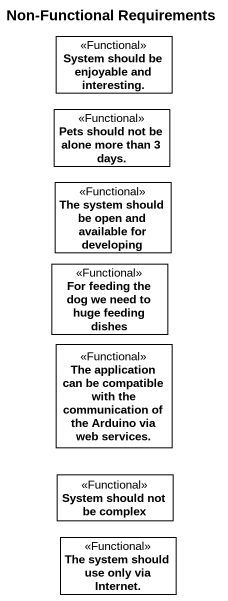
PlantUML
@startuml
title Non-Functional Requirements
hide circle
hide empty members
class "System should be enjoyable and interesting." as System_should_be_enjoyable <<Functional>>
class "Pets should not be alone more than 3 days." as Pets_should_not_be_alone <<Functional>>
class "The system should be open and available for developing" as The_system_should_be_open <<Functional>>
class "For feeding the dog we need to huge feeding dishes" as For_feeding_the_dog_we_need <<Functional>>
class "The application can be compatible with the communication of the Arduino via web services." as The_application_can_be <<Functional>>
class "System should not be complex" as System_should_not_be_complex <<Functional>>
class "The system should use only via Internet." as The_system_should_use_only <<Functional>>
@enduml
